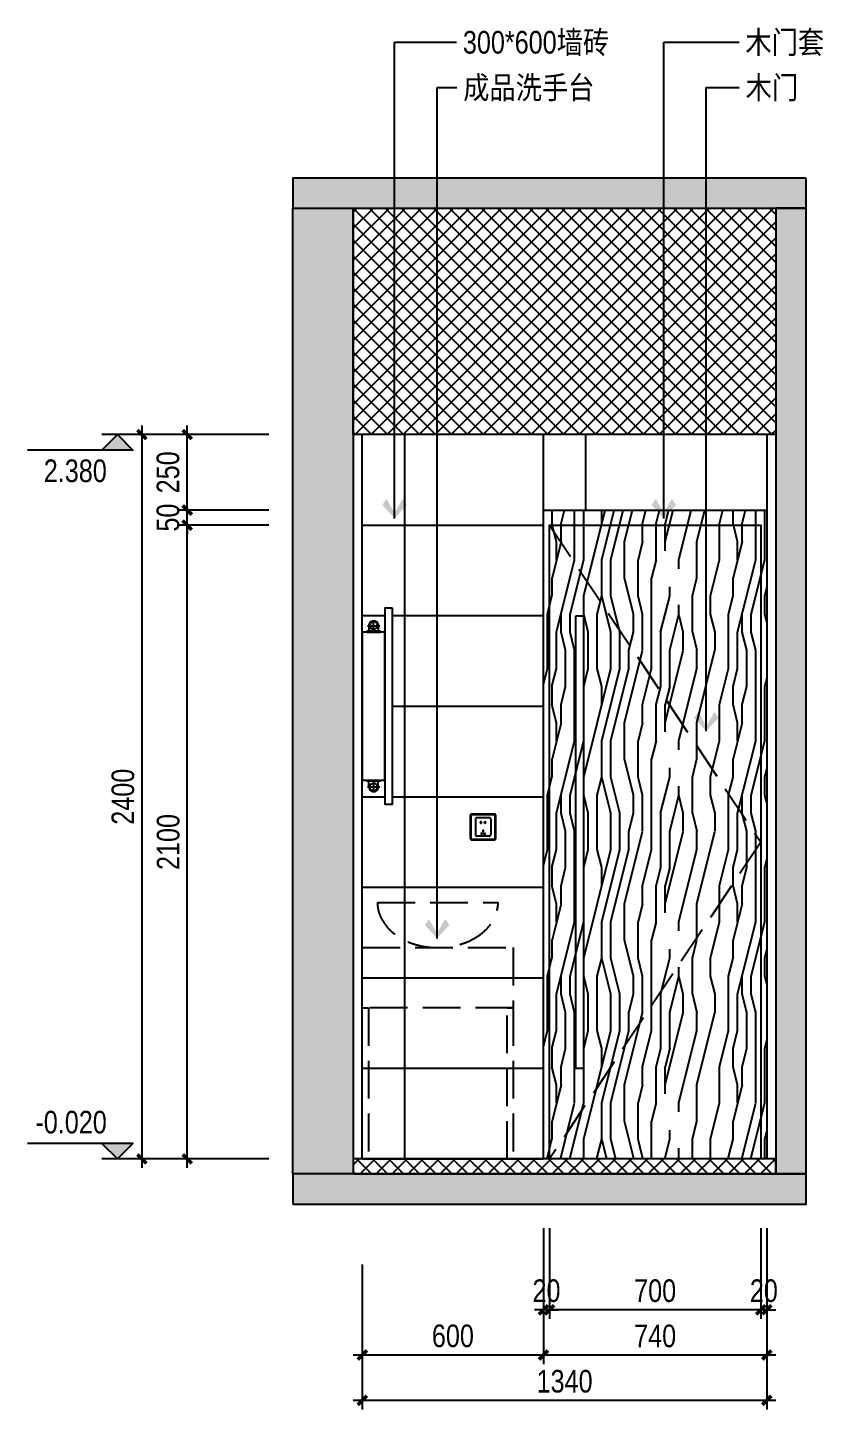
# Model space of a CAD drawing. Extents: x 468514 to 728049, y -74127 to 69080.
# Drawn here: x 641854 to 644497, y -38869 to -34290 of the extents above; entities that cross this region are included whole.
import ezdxf
from ezdxf.enums import TextEntityAlignment as Align

# ---------------------------------------------------------------- set-up
doc = ezdxf.new("R2010")
doc.units = 0
doc.header["$LTSCALE"] = 500
doc.header["$MEASUREMENT"] = 0
doc.linetypes.add('DASH', pattern=[0.35, 0.25, -0.1])
doc.layers.get('Defpoints').update_dxf_attribs({"color": 229})
for name, color, linetype in [('E 立面填充', 250, 'Continuous'), ('E 立面墙体', 245, 'Continuous'), ('E 立面家具、洁具', 153, 'Continuous'), ('E 立面材料分格线', 8, 'Continuous'), ('E 立面材料类别线', 154, 'Continuous'), ('E 立面标注尺寸', 9, 'Continuous'), ('E 立面装饰完成线', 225, 'Continuous'), ('E 立面门', 107, 'Continuous')]:
    doc.layers.add(name, color=color, linetype=linetype)
doc.styles.add('PDC DIM', font='PMingLiU-ExtB.ttf', dxfattribs={"width": 0.85})
doc.styles.add('Xref-标准套房C$0$黑体', font='simhei.ttf')
doc.dimstyles.new('PDC-A2', dxfattribs={"dimscale": 0, "dimtxt": 2.5, "dimasz": 1, "dimexe": 1, "dimexo": 1, "dimgap": 0.7, "dimtad": 1, "dimdec": 0, "dimtxsty": 'PDC DIM', "dimblk": 'ARCHTICK', "dimcen": 1, "dimdle": 1, "dimclrd": 8, "dimclre": 8, "dimclrt": 9, "dimadec": 0, "dimazin": 0, "dimtfac": 1, "dimtdec": 0, "dimtix": 1, "dimtmove": 2, "dimatfit": 3, "dimldrblk": 'PDC A2 T R', "dimfxl": 10, "dimfxlon": 1, "dimarcsym": 0})

# ---------------------------------------------------------------- blocks, each defined once
blk = doc.blocks.new('ffffaasd')
at = {"linetype": 'DASH', "lineweight": -2, "ltscale": 20}
for p, q in [((69855.2, 418079.7), (69855.2, 418028.7)), ((69901.2, 418084.7), (69860.2, 418084.7)), ((69906.2, 418079.7), (69906.2, 418028.7)), ((69901.2, 418023.7), (69860.2, 418023.7))]:
    blk.add_line(p, q, dxfattribs=at)
for points in [[(69843.2, 418011.7), (69918.2, 418011.7, 0.414214), (69923.2, 418016.7), (69923.2, 418091.7, 0.414214), (69918.2, 418096.7), (69843.2, 418096.7, 0.414214), (69838.2, 418091.7), (69838.2, 418016.7, 0.414214)], [(69843.2, 418013.7), (69918.2, 418013.7, 0.414214), (69921.2, 418016.7), (69921.2, 418091.7, 0.414214), (69918.2, 418094.7), (69843.2, 418094.7, 0.414214), (69840.2, 418091.7), (69840.2, 418016.7, 0.414214)]]:
    blk.add_lwpolyline(points, format="xyb", close=True, dxfattribs=at)
for points in [[(69873.7, 418066.6), (69875.7, 418066.6), (69875.7, 418071.6), (69873.7, 418071.6)], [(69887.7, 418066.6), (69885.7, 418066.6), (69885.7, 418071.6), (69887.7, 418071.6)]]:
    blk.add_lwpolyline(points, dxfattribs=at)
for points in [[(69875.8, 418028.1), (69877.7, 418028.6), (69876.2, 418034.4), (69874.2, 418033.9)], [(69879.7, 418037.6), (69881.7, 418037.6), (69881.7, 418043.6), (69879.7, 418043.6)], [(69885.6, 418028.1), (69883.7, 418028.6), (69885.2, 418034.4), (69887.2, 418033.9)]]:
    blk.add_lwpolyline(points, close=True, dxfattribs=at)
for centre, radius, start, end in [((69860.2, 418079.7), 5, 90, 180), ((69873.9, 418069.1), 2.51, 93.6471, 266.3529), ((69887.5, 418069.1), 2.51, 273.6471, 86.3529), ((69901.2, 418079.7), 5, 0, 90), ((69860.2, 418028.7), 5, 180, 270), ((69901.2, 418028.7), 5, 270, 0)]:
    blk.add_arc(centre, radius, start, end, dxfattribs=at)
blk = doc.blocks.new('d34')
at = {"linetype": 'ByBlock', "lineweight": -2}
blk.add_blockref('ffffaasd', (0, 0), dxfattribs=at)
blk = doc.blocks.new('led')
for p, q in [((622756.5, 39950.2, 89732.5), (622714.9, 39950.2, 89732.5)), ((622720.1, 39951.1, 89732.5), (622720.1, 39932, 89732.5)), ((622735.7, 39934.6, 89732.5), (622735.7, 39969, 89732.5)), ((622751.2, 39951.1, 89732.5), (622751.2, 39932, 89732.5))]:
    blk.add_line(p, q)
at = {"elevation": 89732.5}
blk.add_lwpolyline([(622714, 39928.5), (622714, 39932), (622757.3, 39932), (622757.3, 39928.5)], close=True, dxfattribs=at)
blk.add_circle((622735.7, 39951.1, 89732.5), 12.7)
blk.add_arc((622735.7, 39951.1, 89732.5), 15.5, 356.8047, 183.1953)
blk = doc.blocks.new('343')
at = {"linetype": 'DASH'}
blk.add_lwpolyline([(623243.7, 37191.3), (623643.7, 37191.3)], dxfattribs=at)
for points in [[(623193.7, 37041.3), (623693.7, 37041.3), (623693.7, 36841.3), (623193.7, 36841.3)], [(623193.7, 36841.3), (623213.7, 36841.3), (623213.7, 36341.3), (623193.7, 36341.3)], [(623673.7, 36841.3), (623693.7, 36841.3), (623693.7, 36341.3), (623673.7, 36341.3)]]:
    blk.add_lwpolyline(points, close=True, dxfattribs=at)
blk.add_ellipse((623443.7, 37191.3), major_axis=(200, 0), ratio=0.75, start_param=3.141593, end_param=6.283185, dxfattribs=at)
blk = doc.blocks.new('_ArchTick')
at = {"color": 0, "linetype": 'ByBlock', "const_width": 0.4}
blk.add_lwpolyline([(-0.5, -0.5), (0.5, 0.5)], dxfattribs=at)
blk = doc.blocks.new('*D1872')
at = {"layer": 'Defpoints', "color": 0, "transparency": 16777216}
for p in [(642382.8, -35939), (642682.8, -35939), (642682.8, -38039)]:
    blk.add_point(p, dxfattribs=at)
at = {"layer": 'E 立面标注尺寸', "color": 8, "lineweight": -2, "transparency": 16777216}
for p, q in [((642652.8, -35939), (642352.8, -35939)), ((642382.8, -38069), (642382.8, -35909)), ((642652.8, -38039), (642352.8, -38039))]:
    blk.add_line(p, q, dxfattribs=at)
at = {"layer": 'E 立面标注尺寸', "color": 8, "lineweight": -2, "transparency": 16777216, "xscale": 30.00000447440561, "yscale": 30.00000447440561, "zscale": 30.00000447440561}
for p, rotation in [((642382.8, -35939), 90), ((642382.8, -38039), 270)]:
    blk.add_blockref('_ArchTick', p, dxfattribs=dict(at, rotation=rotation))
at = {"layer": 'E 立面标注尺寸', "color": 9, "transparency": 16777216, "insert": (642320, -36989), "char_height": 75, "attachment_point": 5, "rotation": 90, "style": 'PDC DIM'}
blk.add_mtext('2100', dxfattribs=at)
blk = doc.blocks.new('PDC A2 T R')
at = {"color": 0, "linetype": 'ByBlock'}
blk.add_line((0, 0), (-2, 0), dxfattribs=at)
for points in [[(-2.15, 0.89), (-1.49, 1.35), (-0.6, 0), (0, 0)], [(-2.15, -0.89), (-1.49, -1.35), (-0.6, 0), (0, 0)]]:
    blk.add_solid(points, dxfattribs=at)
blk = doc.blocks.new('*D1873')
at = {"layer": 'Defpoints', "color": 0, "transparency": 16777216}
for p in [(642382.8, -35889), (642682.8, -35889), (642682.8, -35939)]:
    blk.add_point(p, dxfattribs=at)
at = {"layer": 'E 立面标注尺寸', "color": 8, "lineweight": -2, "transparency": 16777216}
for p, q in [((642652.8, -35889), (642352.8, -35889)), ((642382.8, -35889), (642382.8, -35859)), ((642382.8, -35939), (642382.8, -35889)), ((642652.8, -35939), (642352.8, -35939)), ((642382.8, -35939), (642382.8, -35969))]:
    blk.add_line(p, q, dxfattribs=at)
at = {"layer": 'E 立面标注尺寸', "color": 8, "lineweight": -2, "transparency": 16777216, "xscale": 30.00000447440561, "yscale": 30.00000447440561, "zscale": 30.00000447440561}
for p, rotation in [((642382.8, -35889), 270), ((642382.8, -35939), 90)]:
    blk.add_blockref('_ArchTick', p, dxfattribs=dict(at, rotation=rotation))
at = {"layer": 'E 立面标注尺寸', "color": 9, "transparency": 16777216, "insert": (642319.3, -35914), "char_height": 75, "attachment_point": 5, "rotation": 90, "style": 'PDC DIM'}
blk.add_mtext('50', dxfattribs=at)
blk = doc.blocks.new('*D1870')
at = {"layer": 'Defpoints', "color": 0, "transparency": 16777216}
for p in [(642382.8, -35639), (642682.8, -35639), (642682.8, -35889)]:
    blk.add_point(p, dxfattribs=at)
at = {"layer": 'E 立面标注尺寸', "color": 8, "lineweight": -2, "transparency": 16777216}
for p, q in [((642382.8, -35919), (642382.8, -35609)), ((642652.8, -35639), (642352.8, -35639)), ((642652.8, -35889), (642352.8, -35889))]:
    blk.add_line(p, q, dxfattribs=at)
at = {"layer": 'E 立面标注尺寸', "color": 8, "lineweight": -2, "transparency": 16777216, "xscale": 30.00000447440561, "yscale": 30.00000447440561, "zscale": 30.00000447440561}
for p, rotation in [((642382.8, -35639), 90), ((642382.8, -35889), 270)]:
    blk.add_blockref('_ArchTick', p, dxfattribs=dict(at, rotation=rotation))
at = {"layer": 'E 立面标注尺寸', "color": 9, "transparency": 16777216, "insert": (642319.3, -35764), "char_height": 75, "attachment_point": 5, "rotation": 90, "style": 'PDC DIM'}
blk.add_mtext('250', dxfattribs=at)
blk = doc.blocks.new('*D1871')
at = {"layer": 'Defpoints', "color": 0, "transparency": 16777216}
for p in [(642682.8, -35639), (642232.8, -38039), (642682.8, -38039)]:
    blk.add_point(p, dxfattribs=at)
at = {"layer": 'E 立面标注尺寸', "color": 8, "lineweight": -2, "transparency": 16777216}
for p, q in [((642232.8, -35609), (642232.8, -38069)), ((642532.8, -35639), (642202.8, -35639)), ((642532.8, -38039), (642202.8, -38039))]:
    blk.add_line(p, q, dxfattribs=at)
at = {"layer": 'E 立面标注尺寸', "color": 8, "lineweight": -2, "transparency": 16777216, "xscale": 30.00000447440561, "yscale": 30.00000447440561, "zscale": 30.00000447440561}
for p, rotation in [((642232.8, -35639), 90), ((642232.8, -38039), 270)]:
    blk.add_blockref('_ArchTick', p, dxfattribs=dict(at, rotation=rotation))
at = {"layer": 'E 立面标注尺寸', "color": 9, "transparency": 16777216, "insert": (642170, -36839), "char_height": 75, "attachment_point": 5, "rotation": 90, "style": 'PDC DIM'}
blk.add_mtext('2400', dxfattribs=at)
blk = doc.blocks.new('A$C37DB5113')
blk.add_hatch(color=256).paths.add_polyline_path([(150, 75), (75, 0), (0, 75)])
for p, q in [((0, 75), (510, 75)), ((0, 75), (75, 0)), ((150, 75), (75, 0)), ((0, 0), (150, 0))]:
    blk.add_line(p, q)
blk.add_lwpolyline([(150, 75), (75, 0), (0, 75), (150, 75)])
at = {"style": 'Xref-标准套房C$0$黑体', "width": 0.8}
blk.add_attdef('%%P0.000', text='', height=105, dxfattribs=at).set_placement((510, 75), align=Align.BOTTOM_RIGHT)
blk = doc.blocks.new('*D1899')
at = {"layer": 'Defpoints', "color": 0, "transparency": 16777216}
for p in [(644282.8, -38239), (644302.8, -38239), (644282.8, -38539)]:
    blk.add_point(p, dxfattribs=at)
at = {"layer": 'E 立面标注尺寸', "color": 8, "lineweight": -2, "transparency": 16777216}
for p, q in [((644282.8, -38269), (644282.8, -38569)), ((644302.8, -38269), (644302.8, -38569)), ((644282.8, -38539), (644252.8, -38539)), ((644302.8, -38539), (644282.8, -38539)), ((644302.8, -38539), (644332.8, -38539))]:
    blk.add_line(p, q, dxfattribs=at)
at = {"layer": 'E 立面标注尺寸', "color": 8, "lineweight": -2, "transparency": 16777216, "xscale": 30.00000447440561, "yscale": 30.00000447440561, "zscale": 30.00000447440561}
blk.add_blockref('_ArchTick', (644282.8, -38539), dxfattribs=at)
at = {"layer": 'E 立面标注尺寸', "color": 8, "lineweight": -2, "transparency": 16777216, "xscale": 30.00000447440561, "yscale": 30.00000447440561, "zscale": 30.00000447440561, "rotation": 180}
blk.add_blockref('_ArchTick', (644302.8, -38539), dxfattribs=at)
at = {"layer": 'E 立面标注尺寸', "color": 9, "transparency": 16777216, "insert": (644292.8, -38476.2), "char_height": 75, "attachment_point": 5, "style": 'PDC DIM'}
blk.add_mtext('20', dxfattribs=at)
blk = doc.blocks.new('*D1900')
at = {"layer": 'Defpoints', "color": 0, "transparency": 16777216}
for p in [(643582.8, -38239), (644282.8, -38239), (643582.8, -38539)]:
    blk.add_point(p, dxfattribs=at)
at = {"layer": 'E 立面标注尺寸', "color": 8, "lineweight": -2, "transparency": 16777216}
for p, q in [((643582.8, -38269), (643582.8, -38569)), ((644282.8, -38269), (644282.8, -38569)), ((644312.8, -38539), (643552.8, -38539))]:
    blk.add_line(p, q, dxfattribs=at)
at = {"layer": 'E 立面标注尺寸', "color": 8, "lineweight": -2, "transparency": 16777216, "xscale": 30.00000447440561, "yscale": 30.00000447440561, "zscale": 30.00000447440561, "rotation": 180}
blk.add_blockref('_ArchTick', (643582.8, -38539), dxfattribs=at)
at = {"layer": 'E 立面标注尺寸', "color": 8, "lineweight": -2, "transparency": 16777216, "xscale": 30.00000447440561, "yscale": 30.00000447440561, "zscale": 30.00000447440561}
blk.add_blockref('_ArchTick', (644282.8, -38539), dxfattribs=at)
at = {"layer": 'E 立面标注尺寸', "color": 9, "transparency": 16777216, "insert": (643932.8, -38476.2), "char_height": 75, "attachment_point": 5, "style": 'PDC DIM'}
blk.add_mtext('700', dxfattribs=at)
blk = doc.blocks.new('*D1901')
at = {"layer": 'Defpoints', "color": 0, "transparency": 16777216}
for p in [(643562.8, -38239), (643582.8, -38239), (643562.8, -38539)]:
    blk.add_point(p, dxfattribs=at)
at = {"layer": 'E 立面标注尺寸', "color": 8, "lineweight": -2, "transparency": 16777216}
for p, q in [((643562.8, -38269), (643562.8, -38569)), ((643582.8, -38269), (643582.8, -38569)), ((643562.8, -38539), (643532.8, -38539)), ((643582.8, -38539), (643562.8, -38539)), ((643582.8, -38539), (643612.8, -38539))]:
    blk.add_line(p, q, dxfattribs=at)
at = {"layer": 'E 立面标注尺寸', "color": 8, "lineweight": -2, "transparency": 16777216, "xscale": 30.00000447440561, "yscale": 30.00000447440561, "zscale": 30.00000447440561}
blk.add_blockref('_ArchTick', (643562.8, -38539), dxfattribs=at)
at = {"layer": 'E 立面标注尺寸', "color": 8, "lineweight": -2, "transparency": 16777216, "xscale": 30.00000447440561, "yscale": 30.00000447440561, "zscale": 30.00000447440561, "rotation": 180}
blk.add_blockref('_ArchTick', (643582.8, -38539), dxfattribs=at)
at = {"layer": 'E 立面标注尺寸', "color": 9, "transparency": 16777216, "insert": (643572.8, -38476.2), "char_height": 75, "attachment_point": 5, "style": 'PDC DIM'}
blk.add_mtext('20', dxfattribs=at)
blk = doc.blocks.new('*D1902')
at = {"layer": 'Defpoints', "color": 0, "transparency": 16777216}
for p in [(643562.8, -38239), (644302.8, -38239), (643562.8, -38689)]:
    blk.add_point(p, dxfattribs=at)
at = {"layer": 'E 立面标注尺寸', "color": 8, "lineweight": -2, "transparency": 16777216}
for p, q in [((643562.8, -38389), (643562.8, -38719)), ((644302.8, -38389), (644302.8, -38719)), ((644332.8, -38689), (643532.8, -38689))]:
    blk.add_line(p, q, dxfattribs=at)
at = {"layer": 'E 立面标注尺寸', "color": 8, "lineweight": -2, "transparency": 16777216, "xscale": 30.00000447440561, "yscale": 30.00000447440561, "zscale": 30.00000447440561, "rotation": 180}
blk.add_blockref('_ArchTick', (643562.8, -38689), dxfattribs=at)
at = {"layer": 'E 立面标注尺寸', "color": 8, "lineweight": -2, "transparency": 16777216, "xscale": 30.00000447440561, "yscale": 30.00000447440561, "zscale": 30.00000447440561}
blk.add_blockref('_ArchTick', (644302.8, -38689), dxfattribs=at)
at = {"layer": 'E 立面标注尺寸', "color": 9, "transparency": 16777216, "insert": (643932.8, -38626.2), "char_height": 75, "attachment_point": 5, "style": 'PDC DIM'}
blk.add_mtext('740', dxfattribs=at)
blk = doc.blocks.new('*D1903')
at = {"layer": 'Defpoints', "color": 0, "transparency": 16777216}
for p in [(642962.8, -38239), (643562.8, -38239), (642962.8, -38689)]:
    blk.add_point(p, dxfattribs=at)
at = {"layer": 'E 立面标注尺寸', "color": 8, "lineweight": -2, "transparency": 16777216}
for p, q in [((642962.8, -38389), (642962.8, -38719)), ((643562.8, -38389), (643562.8, -38719)), ((643592.8, -38689), (642932.8, -38689))]:
    blk.add_line(p, q, dxfattribs=at)
at = {"layer": 'E 立面标注尺寸', "color": 8, "lineweight": -2, "transparency": 16777216, "xscale": 30.00000447440561, "yscale": 30.00000447440561, "zscale": 30.00000447440561, "rotation": 180}
blk.add_blockref('_ArchTick', (642962.8, -38689), dxfattribs=at)
at = {"layer": 'E 立面标注尺寸', "color": 8, "lineweight": -2, "transparency": 16777216, "xscale": 30.00000447440561, "yscale": 30.00000447440561, "zscale": 30.00000447440561}
blk.add_blockref('_ArchTick', (643562.8, -38689), dxfattribs=at)
at = {"layer": 'E 立面标注尺寸', "color": 9, "transparency": 16777216, "insert": (643262.8, -38625.8), "char_height": 75, "attachment_point": 5, "style": 'PDC DIM'}
blk.add_mtext('600', dxfattribs=at)
blk = doc.blocks.new('*D1904')
at = {"layer": 'Defpoints', "color": 0, "transparency": 16777216}
for p in [(642962.8, -38239), (644302.8, -38239), (644302.8, -38839)]:
    blk.add_point(p, dxfattribs=at)
at = {"layer": 'E 立面标注尺寸', "color": 8, "lineweight": -2, "transparency": 16777216}
for p, q in [((642962.8, -38539), (642962.8, -38869)), ((644302.8, -38539), (644302.8, -38869)), ((642932.8, -38839), (644332.8, -38839))]:
    blk.add_line(p, q, dxfattribs=at)
at = {"layer": 'E 立面标注尺寸', "color": 8, "lineweight": -2, "transparency": 16777216, "xscale": 30.00000447440561, "yscale": 30.00000447440561, "zscale": 30.00000447440561, "rotation": 180}
blk.add_blockref('_ArchTick', (642962.8, -38839), dxfattribs=at)
at = {"layer": 'E 立面标注尺寸', "color": 8, "lineweight": -2, "transparency": 16777216, "xscale": 30.00000447440561, "yscale": 30.00000447440561, "zscale": 30.00000447440561}
blk.add_blockref('_ArchTick', (644302.8, -38839), dxfattribs=at)
at = {"layer": 'E 立面标注尺寸', "color": 9, "transparency": 16777216, "insert": (643632.8, -38776.2), "char_height": 75, "attachment_point": 5, "style": 'PDC DIM'}
blk.add_mtext('1340', dxfattribs=at)

msp = doc.modelspace()

# ---------------------------------------------------------------- hatches: boundary and pattern name
at = {"layer": 'E 立面填充'}
h = msp.add_hatch(dxfattribs=at)
h.set_pattern_fill('ANSI37', color=256, scale=300)
h.set_pattern_definition([(45, (-2260.063, 0), (-26.5165043, 26.5165043), []), (135, (-2260.063, 0), (-26.5165043, -26.5165043), [])])
h.paths.add_polyline_path([(642932.8, -34889), (644332.8, -34889), (644332.8, -35639), (642932.8, -35639)])
h = msp.add_hatch(dxfattribs=at)
h.set_pattern_fill('_USER', color=256, scale=600, angle=90, pattern_type=0)
h.set_pattern_definition([(90, (644302.75, -35639), (-600, 4e-14), [])])
h.paths.add_polyline_path([(643562.8, -35639), (642962.8, -35639), (642962.8, -36294), (642978.6, -36294), (642978.6, -36290.5), (643021.9, -36290.5), (643037.8, -36294), (643037.8, -36214), (643062.8, -36214), (643062.8, -36864), (643037.8, -36864), (643037.8, -36784), (643021.9, -36784), (643021.9, -36787.5), (642978.6, -36787.5), (642962.8, -36784), (642962.8, -37139), (642962.8, -37189), (642962.8, -38039), (643562.8, -38039)])
edge = h.paths.add_edge_path(flags=16)
edge.add_line((642987.6, -36272.3), (642984.7, -36272.3))
edge.add_arc((643000.3, -36271.4), 15.5, -3.1953, 183.1953, ccw=False)
edge.add_arc((643001.7, -36273.8), 14.2, -185.9162, 5.9162, ccw=False)
edge = h.paths.add_edge_path(flags=16)
edge.add_line((643012.9, -36805.7), (643015.8, -36805.7))
edge.add_arc((643000.3, -36806.6), 15.5, -183.1953, 3.1953, ccw=False)
edge.add_arc((642998.8, -36804.2), 14.2, -5.9162, 185.9162, ccw=False)
h.paths.add_polyline_path([(644302.8, -35639), (643562.8, -35639), (643562.8, -35889), (644302.8, -35889)])
h = msp.add_hatch(dxfattribs=at)
h.set_pattern_fill('_USER', color=256, scale=300, pattern_type=0)
h.set_pattern_definition([(0, (642962.75, -38039), (0, 300), [])])
h.paths.add_polyline_path([(643562.8, -35639), (642962.8, -35639), (642962.8, -36294), (642978.6, -36294), (642978.6, -36290.5), (643021.9, -36290.5), (643037.8, -36294), (643037.8, -36214), (643062.8, -36214), (643062.8, -36864), (643037.8, -36864), (643037.8, -36784), (643021.9, -36784), (643021.9, -36787.5), (642978.6, -36787.5), (642962.8, -36784), (642962.8, -37139), (642962.8, -37189), (642962.8, -38039), (643562.8, -38039)])
edge = h.paths.add_edge_path(flags=16)
edge.add_line((643012.9, -36805.7), (643015.8, -36805.7))
edge.add_arc((643000.3, -36806.6), 15.5, -183.1953, 3.1953, ccw=False)
edge.add_arc((642998.8, -36804.2), 14.2, -5.9162, 185.9162, ccw=False)
edge = h.paths.add_edge_path(flags=16)
edge.add_line((642987.6, -36272.3), (642984.7, -36272.3))
edge.add_arc((643000.3, -36271.4), 15.5, -3.1953, 183.1953, ccw=False)
edge.add_arc((643001.7, -36273.8), 14.2, -185.9162, 5.9162, ccw=False)
h.paths.add_polyline_path([(644302.8, -35639), (643562.8, -35639), (643562.8, -35889), (644302.8, -35889)])
h = msp.add_hatch(dxfattribs=at)
h.set_pattern_fill('木纹5', color=256, scale=150, angle=90, pattern_type=2)
h.set_pattern_definition([(90, (75270.74, -39714), (-600, 4e-14), [120, -180, 60, -240]), (90, (75255.74, -39294), (-600, 4e-14), [120, -480]), (90, (75225.74, -39354), (-600, 4e-14), [60, -540]), (90, (75210.74, -39684), (-600, 4e-14), [30, -420, 30, -120]), (90, (75180.74, -39474), (-600, 4e-14), [120, -180, 30, -270]), (90, (75165.74, -39624), (-600, 4e-14), [90, -510]), (90, (75150.74, -39474), (-600, 4e-14), [180, -420]), (90, (75135.74, -39654), (-600, 4e-14), [120, -480]), (90, (75120.74, -39414), (-600, 4e-14), [300, -300]), (90, (75090.74, -39594), (-600, 4e-14), [60, -180, 120, -240]), (90, (75075.74, -39174), (-600, 4e-14), [120, -480]), (90, (75060.74, -39294), (-600, 4e-14), [60, -540]), (90, (75045.74, -39414), (-600, 4e-14), [60, -540]), (90, (75030.74, -39714), (-600, 4e-14), [120, -480]), (90, (75015.74, -39414), (-600, 4e-14), [120, -480]), (90, (74985.74, -39414), (-600, 4e-14), [120, -120, 120, -240]), (90, (74955.74, -39534), (-600, 4e-14), [60, -300, 120, -120]), (90, (74940.74, -39414), (-600, 4e-14), [180, -420]), (90, (74910.74, -39414), (-600, 4e-14), [120, -480]), (90, (74895.74, -39654), (-600, 4e-14), [180, -240, 60, -120]), (90, (74865.74, -39654), (-600, 4e-14), [300, -300]), (90, (74850.74, -39294), (-600, 4e-14), [60, -540]), (90, (74835.74, -39474), (-600, 4e-14), [120, -480]), (90, (74820.74, -39594), (-600, 4e-14), [60, -240, 60, -240]), (90, (74805.74, -39654), (-600, 4e-14), [60, -180, 120, -240]), (90, (74790.74, -39534), (-600, 4e-14), [60, -300, 60, -180]), (90, (74775.74, -39414), (-600, 4e-14), [180, -420]), (90, (74745.74, -39654), (-600, 4e-14), [120, -480]), (90, (74730.74, -39354), (-600, 4e-14), [60, -540]), (90, (74715.74, -39234), (-600, 4e-14), [60, -540]), (104.036243, (75225.74, -39294), (2e-08, 600), [61.8, -2412.0633]), (104.036243, (75090.74, -39234), (2e-08, 600), [61.8, -2412.0633]), (104.036243, (74730.74, -39294), (2e-08, 600), [61.8, -2412.0633]), (104.036243, (74955.74, -39474), (2e-08, 600), [61.8, -2412.0633]), (104.036243, (74865.74, -39354), (2e-08, 600), [61.8, -2412.0633]), (104.036243, (74910.74, -39294), (2e-08, 600), [61.8, -2412.0633]), (104.036243, (74805.74, -39594), (2e-08, 600), [61.8, -2412.0633]), (104.036243, (74835.74, -39354), (2e-08, 600), [61.8, -2412.0633]), (104.036243, (75060.74, -39234), (2e-08, 600), [123.6, -2350.2633]), (104.036243, (75015.74, -39294), (2e-08, 600), [123.6, -2350.2633]), (104.036243, (74985.74, -39294), (2e-08, 600), [123.6, -2350.2633]), (255.963757, (75180.74, -39474), (2e-08, -600), [61.8, -123.6, 61.8, -2226.6633]), (255.963757, (75090.74, -39594), (2e-08, -600), [61.8, -2412.0633]), (255.963757, (74820.74, -39594), (2e-08, -600), [123.6, -2350.2633]), (284.036243, (75255.74, -39294), (-2e-08, -600), [61.8, -2412.0633]), (75.963757, (75255.74, -39174), (-2e-08, 600), [61.8, -2412.0633]), (75.963757, (75045.74, -39354), (-2e-08, 600), [61.8, -2412.0633]), (75.963757, (74940.74, -39234), (-2e-08, 600), [61.8, -2412.0633]), (75.963757, (74895.74, -39474), (-2e-08, 600), [61.8, -2412.0633]), (75.963757, (74820.74, -39534), (-2e-08, 600), [61.8, -2412.0633]), (75.963757, (74790.74, -39474), (-2e-08, 600), [61.8, -2412.0633]), (75.963757, (74895.74, -39474), (-2e-08, 600), [61.8, -2412.0633]), (75.963757, (74805.74, -39294), (-2e-08, 600), [247.2, -2226.6633]), (75.963757, (75210.74, -39654), (-2e-08, 600), [247.2, -2226.6633]), (75.963757, (75165.74, -39594), (-2e-08, 600), [247.2, -2226.6633]), (75.963757, (75135.74, -39534), (-2e-08, 600), [61.8, -123.6, 123.6, -2164.8633]), (75.963757, (75090.74, -39534), (-2e-08, 600), [123.6, -123.6, 123.6, -2103.0633]), (75.963757, (75030.74, -39594), (-2e-08, 600), [247.2, -2226.6633]), (75.963757, (74985.74, -39654), (-2e-08, 600), [247.2, -2226.6633]), (75.963757, (74955.74, -39654), (-2e-08, 600), [247.2, -2226.6633]), (75.963757, (74775.74, -39234), (-2e-08, 600), [61.8, -2412.0633]), (75.963768, (74715.74, -39174), (-0.000115, 600), [123.6, -2350.2633]), (75.963768, (74745.74, -39534), (-0.000115, 600), [123.6, -2350.2633]), (75.963758, (75270.74, -39594), (-1e-05, 600), [247.2, -2226.6633]), (75.963758, (74850.74, -39234), (-1e-05, 600), [185.4, -2288.4633]), (75.963758, (74895.74, -39174), (-1e-05, 600), [370.8, -2103.0633])])
h.paths.add_polyline_path([(644302.8, -38039), (644302.8, -35889), (643562.8, -35889), (643562.8, -38039)])
at = {"layer": 'E 立面墙体'}
h = msp.add_hatch(color=250, dxfattribs=at)
h.dxf.hatch_style = 1
h.paths.add_polyline_path([(644432.8, -34789), (642732.8, -34789), (642732.8, -34889), (644432.8, -34889)])
h = msp.add_hatch(dxfattribs=at)
h.set_pattern_fill('钢筋混凝土', color=250, scale=10, pattern_type=2)
h.set_pattern_definition([(45, (129162.265, -39714), (-35.355339, 35.355339), []), (50, (129162.265, -39714), (71.726018, -6.2752135), [7.5, -82.5]), (355, (129162.265, -39714), (-13.875133, 75.219213), [6, -66]), (100.4514, (129168.24, -39714.52), (57.850938, 68.943954), [6.374019, -70.114211]), (46.1842, (129162.265, -39694), (106.724105, -16.551901), [11.25, -123.75]), (96.6356, (129171.16, -39695.38), (93.46627, 97.411787), [9.561029, -105.1713]), (351.1842, (129162.27, -39694), (93.466195, 97.41186), [9, -99]), (21, (129172.265, -39699), (59.690705, -40.261889), [7.5, -82.5]), (326, (129172.265, -39699), (24.331533, 72.515005), [6, -66]), (71.4514, (129177.24, -39702.355), (84.022263, 32.25305), [6.374019, -70.114211]), (37.5, (129162.265, -39714), (1.2159855, 33.2893854), [0.5, -65.2, 0.5, -67, 0.5, -66.25]), (7.5, (129162.265, -39714), (26.3069537, 39.4411712), [0.5, -38.2, 0.5, -63.7, 0.5, -25.25]), (327.5, (129139.965, -39714), (53.3822436, -2.2554872), [0.5, -25, 0.5, -78, 0.5, -103.5]), (317.5, (129129.965, -39714), (58.318617, 10.0104982), [0.5, -32.5, 0.5, -51.8, 0.5, -73.5])])
h.paths.add_polyline_path([(642932.8, -38089), (642732.8, -38089), (642732.8, -34889), (642932.8, -34889)])
h = msp.add_hatch(dxfattribs=at)
h.set_pattern_fill('钢筋混凝土', color=250, scale=10, pattern_type=2)
h.set_pattern_definition([(45, (132362.265, -39714), (-35.355339, 35.355339), []), (50, (132362.265, -39714), (71.726018, -6.2752135), [7.5, -82.5]), (355, (132362.265, -39714), (-13.875133, 75.219213), [6, -66]), (100.4514, (132368.24, -39714.52), (57.850938, 68.943954), [6.374019, -70.114211]), (46.1842, (132362.265, -39694), (106.724105, -16.551901), [11.25, -123.75]), (96.6356, (132371.16, -39695.38), (93.46627, 97.411787), [9.561029, -105.1713]), (351.1842, (132362.27, -39694), (93.466195, 97.41186), [9, -99]), (21, (132372.265, -39699), (59.690705, -40.261889), [7.5, -82.5]), (326, (132372.265, -39699), (24.331533, 72.515005), [6, -66]), (71.4514, (132377.24, -39702.355), (84.022263, 32.25305), [6.374019, -70.114211]), (37.5, (132362.265, -39714), (1.2159855, 33.2893854), [0.5, -65.2, 0.5, -67, 0.5, -66.25]), (7.5, (132362.265, -39714), (26.3069537, 39.4411712), [0.5, -38.2, 0.5, -63.7, 0.5, -25.25]), (327.5, (132339.965, -39714), (53.3822436, -2.2554872), [0.5, -25, 0.5, -78, 0.5, -103.5]), (317.5, (132329.965, -39714), (58.318617, 10.0104982), [0.5, -32.5, 0.5, -51.8, 0.5, -73.5])])
h.paths.add_polyline_path([(644332.8, -38089), (644432.8, -38089), (644432.8, -34889), (644332.8, -34889)])
h = msp.add_hatch(dxfattribs=at)
h.set_pattern_fill('ANSI37', color=250, scale=300)
h.set_pattern_definition([(45, (134812.265, -39714), (-26.5165043, 26.5165043), []), (135, (134812.265, -39714), (-26.5165043, -26.5165043), [])])
h.paths.add_polyline_path([(644332.8, -38039), (642932.8, -38039), (642932.8, -38089), (644332.8, -38089)])
h = msp.add_hatch(color=250, dxfattribs=at)
h.dxf.hatch_style = 1
h.paths.add_polyline_path([(642732.8, -38189), (644432.8, -38189), (644432.8, -38089), (642732.8, -38089)])

# ---------------------------------------------------------------- linework, layer by layer
for points in [[(644432.8, -34789), (642732.8, -34789), (642732.8, -34889), (644432.8, -34889)], [(642932.8, -38089), (642732.8, -38089), (642732.8, -34889), (642932.8, -34889)], [(644332.8, -38089), (644432.8, -38089), (644432.8, -34889), (644332.8, -34889)], [(642732.8, -38189), (644432.8, -38189), (644432.8, -38089), (642732.8, -38089)]]:
    msp.add_lwpolyline(points, close=True, dxfattribs=at)
at = {"layer": 'E 立面家具、洁具'}
for points in [[(643062.8, -36214), (643037.8, -36214), (643037.8, -36864), (643062.8, -36864)], [(643037.8, -36294), (642962.8, -36294), (642962.8, -36784), (643037.8, -36784)]]:
    msp.add_lwpolyline(points, close=True, dxfattribs=at)
at = {"layer": 'E 立面材料分格线', "linetype": 'DASH'}
msp.add_lwpolyline([(643582.8, -35939), (644282.8, -36989), (643582.8, -38039)], dxfattribs=at)
at = {"layer": 'E 立面材料类别线'}
msp.add_line((643562.8, -38039), (643562.8, -35639), dxfattribs=at)
at = {"layer": 'E 立面装饰完成线'}
for p, q in [((642962.8, -38039), (642962.8, -35639)), ((644302.8, -35639), (644302.8, -38039))]:
    msp.add_line(p, q, dxfattribs=at)
for points in [[(642932.8, -34889), (644332.8, -34889), (644332.8, -35639), (642932.8, -35639)], [(644332.8, -38039), (642932.8, -38039), (642932.8, -38089), (644332.8, -38089)]]:
    msp.add_lwpolyline(points, close=True, dxfattribs=at)
at = {"layer": 'E 立面门'}
for points in [[(643562.8, -35889), (644302.8, -35889)], [(643582.8, -38039), (643582.8, -35939), (644282.8, -35939), (644282.8, -38039)]]:
    msp.add_lwpolyline(points, dxfattribs=at)
for points in [[(644282.8, -38039), (643582.8, -38039), (643582.8, -35939), (644282.8, -35939)], [(643670.3, -36239), (643695.3, -36239), (643695.3, -37739), (643670.3, -37739)]]:
    msp.add_lwpolyline(points, close=True, dxfattribs=at)

# ---------------------------------------------------------------- block references
at = {"layer": 'E 立面家具、洁具', "xscale": -1}
msp.add_blockref('led', (1265735.9, -76222.5, -89732.5), dxfattribs=at)
at = {"layer": 'E 立面家具、洁具', "rotation": 180}
msp.add_blockref('led', (1265735.9, 3144.5, -89732.5), dxfattribs=at)
at = {"layer": 'E 立面家具、洁具', "linetype": 'DASH', "ltscale": 20}
msp.add_blockref('d34', (573482, -454993.2), dxfattribs=at)
at = {"layer": 'E 立面家具、洁具'}
msp.add_blockref('343', (19769, -74380.3), dxfattribs=at)
at = {"layer": 'E 立面标注尺寸'}
ref = msp.add_blockref('A$C37DB5113', (642202.8, -35639), dxfattribs=dict(at, xscale=0.6836043956309368, yscale=0.6836043956309368, zscale=0.6836043956309368, rotation=180))
ref.add_attrib('%%P0.000', '2.380', dxfattribs={"layer": '0', "height": 75, "rotation": 0, "style": 'PDC DIM', "width": 0.85}).set_placement((642116.3, -35818.9), align=Align.BOTTOM_RIGHT)
ref = msp.add_blockref('A$C37DB5113', (642202.8, -38039), dxfattribs=dict(at, xscale=-0.6836043956309368, yscale=0.6836043956354843, zscale=0.6836043956331337))
ref.add_attrib('%%P0.000', '-0.020', dxfattribs={"layer": '0', "height": 75, "rotation": 360, "style": 'PDC DIM', "width": 0.85}).set_placement((642116.3, -37977.2), align=Align.BOTTOM_RIGHT)

# ---------------------------------------------------------------- texts
at = {"layer": 'E 立面标注尺寸', "color": 9, "char_height": 75, "attachment_point": 1, "style": 'PDC DIM'}
for s, insert in [('{\\fPMingLiU-ExtB|b0|i0|c136|p18;300*600\\fPMingLiU|b0|i0|c136|p18;墙砖}', (643295.9, -34301.5)), ('{\\fPMingLiU|b0|i0|c134|p18;木门套}', (644231.7, -34301.5)), ('{\\fPMingLiU|b0|i0|c136|p18;成品洗手台}', (643296.8, -34451.5)), ('{\\fPMingLiU|b0|i0|c134|p18;木门}', (644232.6, -34451.5))]:
    msp.add_mtext(s, dxfattribs=dict(at, insert=insert))

# ---------------------------------------------------------------- dimensions: what is measured, and where the dimension line sits
at = {"layer": 'E 立面标注尺寸'}
for base, p1, p2, picture, middle in [((642232.8, -38039), (642682.8, -35639), (642682.8, -38039), '*D1871', (642170, -36839)), ((642382.8, -35639), (642682.8, -35889), (642682.8, -35639), '*D1870', (642319.3, -35764)), ((642382.8, -35889), (642682.8, -35939), (642682.8, -35889), '*D1873', (642319.3, -35914)), ((642382.8, -35939), (642682.8, -38039), (642682.8, -35939), '*D1872', (642320, -36989))]:
    dim = msp.add_linear_dim(base=base, p1=p1, p2=p2, angle=90, dimstyle='PDC-A2', override={"dimscale": 30.000004}, dxfattribs=at)
    dim.commit()
    dim.dimension.update_dxf_attribs({"geometry": picture, "text_midpoint": middle})
for base, p1, p2, picture, middle in [((642962.8, -38689), (643562.8, -38239), (642962.8, -38239), '*D1903', (643262.8, -38625.8)), ((644302.8, -38839), (642962.8, -38239), (644302.8, -38239), '*D1904', (643632.8, -38776.2)), ((643562.8, -38539), (643582.8, -38239), (643562.8, -38239), '*D1901', (643572.8, -38476.2)), ((643562.8, -38689), (644302.8, -38239), (643562.8, -38239), '*D1902', (643932.8, -38626.2)), ((643582.8, -38539), (644282.8, -38239), (643582.8, -38239), '*D1900', (643932.8, -38476.2)), ((644282.8, -38539), (644302.8, -38239), (644282.8, -38239), '*D1899', (644292.8, -38476.2))]:
    dim = msp.add_linear_dim(base=base, p1=p1, p2=p2, dimstyle='PDC-A2', override={"dimscale": 30.000004}, dxfattribs=at)
    dim.commit()
    dim.dimension.update_dxf_attribs({"geometry": picture, "text_midpoint": middle})

# ---------------------------------------------------------------- leaders
at = {"layer": 'E 立面标注尺寸', "annotation_type": 0, "has_hookline": 1, "hookline_direction": 0}
for points, text_width in [([(643069.6, -35916.6), (643069.6, -34339), (643274.9, -34339)], 487.1), ([(643961.4, -35916.6), (643961.4, -34339), (644210.7, -34339)], 265), ([(643210.4, -37308.8), (643210.4, -34489), (643275.8, -34489)], 441.6), ([(644102.2, -36622.1), (644102.2, -34489), (644211.6, -34489)], 168.1)]:
    msp.add_leader(points, dimstyle='PDC-A2', override={"dimscale": 30.000004, "dimtad": 0}, dxfattribs=dict(at, text_width=text_width))

doc.saveas('drawing.dxf')
